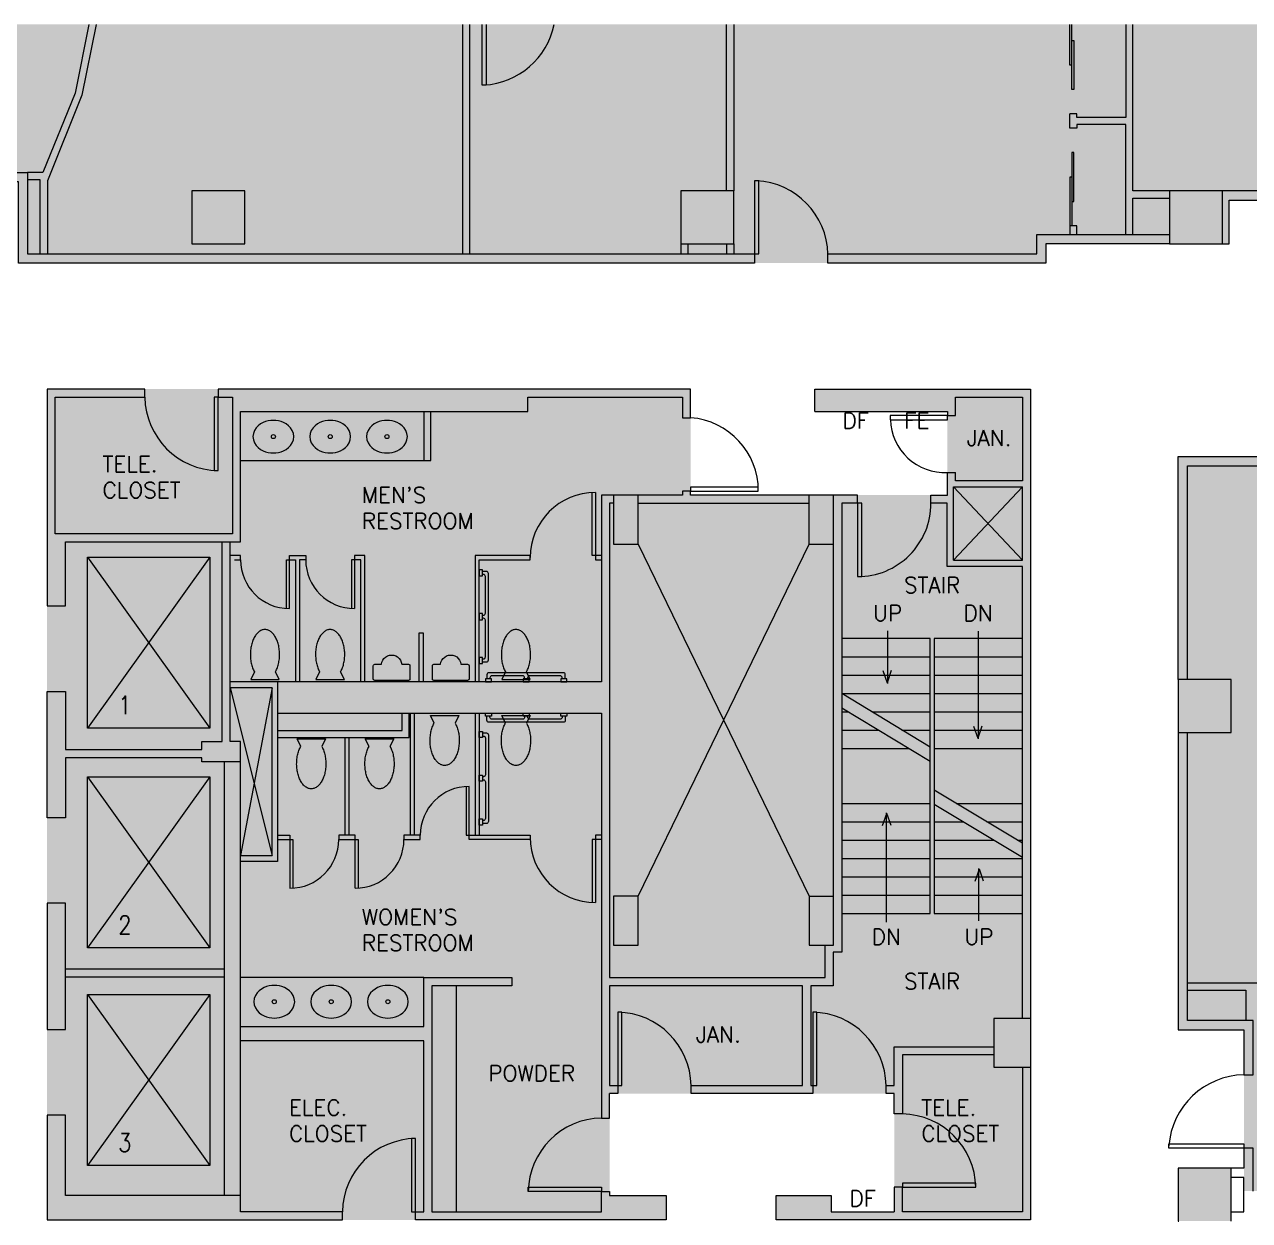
# Model space of a CAD drawing. Header units: inches. Extents: x -1086 to 2773, y -541 to 533.
# Drawn here: x -202 to 399, y -54 to 533 of the extents above; entities that cross this region are included whole.
import ezdxf

# ---------------------------------------------------------------- set-up
doc = ezdxf.new("R2010")
doc.units = ezdxf.units.IN
doc.header["$MEASUREMENT"] = 0
for name, color, linetype, lineweight in [('A-DETL-GENF', 92, 'Continuous', 9), ('Bb-col', 7, 'Continuous', 9), ('Bb-cor', 7, 'Continuous', 9), ('Bb-dmiz', 7, 'Continuous', 9), ('Bb-drs', 7, 'Continuous', 9), ('Bb-fix', 7, 'Continuous', 9), ('BB-Wall', 7, 'Continuous', 9), ('CAD background - for revit_dwg _2_', 8, 'Continuous', 9), ('I-ANNO-TEXT-EXST', 7, 'Continuous', 9)]:
    doc.layers.add(name, color=color, linetype=linetype, lineweight=lineweight)
doc.styles.add('ROMANS', font='romans__.ttf', dxfattribs={"height": 7.771445})
doc.styles.add('ROMANS_1', font='romans__.ttf', dxfattribs={"width": 0.85, "height": 9})
doc.styles.add('ROMANS_2', font='romans__.ttf', dxfattribs={"height": 6})

# ---------------------------------------------------------------- blocks, each defined once
blk = doc.blocks.new('CAD background - for revit_dwg_TOI-P5-1679634-Reflected Ceiling Plan')
at = {"layer": 'Bb-fix', "flags": 128}
blk.add_lwpolyline([(13.95312, 7.097652), (14.59374, 7.035156), (15.218748, 6.957036), (15.82812, 6.86328), (16.437492, 6.738288), (17.03124, 6.59766), (17.625, 6.441408), (18.1875, 6.269532), (18.734376, 6.082032), (19.28124, 5.878908), (19.796868, 5.644536), (20.281248, 5.410152), (20.765616, 5.160156), (21.203124, 4.894536), (21.64062, 4.597656), (22.031244, 4.316412), (22.406244, 4.003908), (22.749996, 3.691404), (23.0625, 3.363288), (23.359368, 3.019536), (23.609376, 2.675784), (23.828124, 2.332032), (24.031248, 1.972656), (24.1875, 1.597656), (24.312492, 1.23828), (24.406248, 0.86328), (24.468744, 0.48828), (24.499992, 0.11328), (24.499992, -0.238284), (24.45312, -0.613284), (24.375, -0.988284), (24.281244, -1.363284), (24.140616, -1.72266), (23.96874, -2.082036), (23.765616, -2.4414), (23.531244, -2.800776), (23.265624, -3.144528), (22.968744, -3.472656), (22.640616, -3.800784), (22.28124, -4.113276), (21.90624, -4.410156), (21.499992, -4.707036), (21.062496, -4.972656), (20.609376, -5.238276), (20.124996, -5.488284), (19.624992, -5.722656), (19.09374, -5.941404), (18.5625, -6.144528), (18, -6.332028), (17.421876, -6.503904), (16.84374, -6.644532), (16.234368, -6.78516), (15.624996, -6.894528), (15, -6.988284), (14.374992, -7.066404), (13.749996, -7.113276), (13.109376, -7.16016), (12.468744, -7.175784), (11.828124, -7.16016), (11.187492, -7.144524), (10.546872, -7.097652), (9.90624, -7.035156), (9.281244, -6.957036), (8.671872, -6.86328), (8.0625, -6.738276), (7.46874, -6.59766), (6.874992, -6.441408), (6.312492, -6.269532), (5.765616, -6.082032), (5.21874, -5.878908), (4.703124, -5.644524), (4.218744, -5.410152), (3.703116, -5.144532), (0, -6.988284), (0, 6.988284), (3.703116, 5.128908), (4.374996, 5.488284), (4.875, 5.722656), (5.40624, 5.941404), (5.937492, 6.144528), (6.499992, 6.332028), (7.078116, 6.503904), (7.65624, 6.644532), (8.265624, 6.78516), (8.874996, 6.894528), (9.499992, 6.988284), (10.125, 7.066404), (10.749996, 7.113288), (11.390616, 7.16016), (12.031248, 7.175784), (12.671868, 7.16016), (13.3125, 7.144536)], close=True, dxfattribs=at)
blk = doc.blocks.new('CAD background - for revit_dwg_TOI-P5-1679635-Reflected Ceiling Plan')
at = {"layer": 'Bb-fix', "flags": 128}
blk.add_lwpolyline([(13.95312, 7.097652), (14.59374, 7.035156), (15.218748, 6.957036), (15.82812, 6.86328), (16.437492, 6.738288), (17.03124, 6.59766), (17.625, 6.441408), (18.1875, 6.269532), (18.734376, 6.082032), (19.28124, 5.878908), (19.796868, 5.644536), (20.281248, 5.410152), (20.765616, 5.160156), (21.203124, 4.894536), (21.64062, 4.597656), (22.031244, 4.316412), (22.406244, 4.003908), (22.749996, 3.691404), (23.0625, 3.363288), (23.359368, 3.019536), (23.609376, 2.675784), (23.828124, 2.332032), (24.031248, 1.972656), (24.1875, 1.597656), (24.312492, 1.23828), (24.406248, 0.86328), (24.468744, 0.48828), (24.499992, 0.11328), (24.499992, -0.238284), (24.45312, -0.613284), (24.375, -0.988284), (24.281244, -1.363284), (24.140616, -1.72266), (23.96874, -2.082036), (23.765616, -2.4414), (23.531244, -2.800776), (23.265624, -3.144528), (22.968744, -3.472656), (22.640616, -3.800784), (22.28124, -4.113276), (21.90624, -4.410156), (21.499992, -4.707036), (21.062496, -4.972656), (20.609376, -5.238276), (20.124996, -5.488284), (19.624992, -5.722656), (19.09374, -5.941404), (18.5625, -6.144528), (18, -6.332028), (17.421876, -6.503904), (16.84374, -6.644532), (16.234368, -6.78516), (15.624996, -6.894528), (15, -6.988284), (14.374992, -7.066404), (13.749996, -7.113276), (13.109376, -7.16016), (12.468744, -7.175784), (11.828124, -7.16016), (11.187492, -7.144524), (10.546872, -7.097652), (9.90624, -7.035156), (9.281244, -6.957036), (8.671872, -6.86328), (8.0625, -6.738276), (7.46874, -6.59766), (6.874992, -6.441408), (6.312492, -6.269532), (5.765616, -6.082032), (5.21874, -5.878908), (4.703124, -5.644524), (4.218744, -5.410152), (3.703116, -5.144532), (0, -6.988284), (0, 6.988284), (3.703116, 5.128908), (4.374996, 5.488284), (4.875, 5.722656), (5.40624, 5.941404), (5.937492, 6.144528), (6.499992, 6.332028), (7.078116, 6.503904), (7.65624, 6.644532), (8.265624, 6.78516), (8.874996, 6.894528), (9.499992, 6.988284), (10.125, 7.066404), (10.749996, 7.113288), (11.390616, 7.16016), (12.031248, 7.175784), (12.671868, 7.16016), (13.3125, 7.144536)], close=True, dxfattribs=at)
blk = doc.blocks.new('CAD background - for revit_dwg_URN-P1-1679636-Reflected Ceiling Plan')
at = {"layer": 'Bb-fix', "flags": 128}
for points in [[(9.023436, 4.777338), (9.984372, 4.347654), (10.828128, 3.73047), (11.531256, 2.957022), (12.062496, 2.050782), (12.390624, 1.050774), (12.500004, 0.011718), (12.390624, -1.02735), (12.07812, -2.027346), (11.554692, -2.933598), (10.859376, -3.714846), (10.01562, -4.339842), (9.054684, -4.769538), (8.000004, -4.996098), (8.000004, -8.246094), (7.898436, -8.613282), (7.625004, -8.894538), (7.250004, -8.996094), (0.742188, -8.996094), (0.367188, -8.886726), (0.093744, -8.613282), (0, -8.246094), (0, 8.246094), (0.093744, 8.613282)], [(0.093744, 8.613282), (0.367188, 8.886714), (0.742188, 8.988282), (7.242192, 8.988282), (7.60938, 8.886714), (7.890624, 8.613282), (8.000004, 8.238282), (8.000004, 4.996086), (9.023436, 4.777338)]]:
    blk.add_lwpolyline(points, dxfattribs=at)
blk = doc.blocks.new('CAD background - for revit_dwg_RAIL-P2-1679637-Reflected Ceiling Plan')
at = {"layer": 'Bb-cor', "flags": 128}
for points in [[(1.5, 42.992196), (1.5, 39.992196), (0, 39.992196), (0, 42.992196)], [(1.5, 21.492192), (1.5, 18.500004), (0, 18.500004), (0, 21.492192)], [(1.5, 0), (1.5, -3), (0, -3), (0, 0)]]:
    blk.add_lwpolyline(points, close=True, dxfattribs=at)
for points in [[(1.5, 42.242196), (3.500004, 42.242196), (3.875004, 42.164064), (4.203132, 41.945316), (4.42188, 41.617188), (4.5, 41.242188), (4.5, -1.249992), (4.42188, -1.624992), (4.203132, -1.95312), (3.875004, -2.171868), (3.500004, -2.25), (1.5, -2.25)], [(1.5, 40.742196), (2.000004, 40.742196), (2.375004, 40.664064), (2.703132, 40.445316), (2.92188, 40.117188), (3, 39.742188), (3, 21.734376), (2.92188, 21.351564), (2.703132, 21.023448), (2.375004, 20.804688), (2.000004, 20.73438), (1.5, 20.742192)], [(1.5, 19.250004), (2.000004, 19.257816), (2.375004, 19.187508), (2.703132, 18.96876), (2.92188, 18.640632), (3, 18.25782), (3, 0.250008), (2.92188, -0.124992), (2.703132, -0.45312), (2.375004, -0.671868), (2.000004, -0.75), (1.5, -0.75)]]:
    blk.add_lwpolyline(points, dxfattribs=at)
blk = doc.blocks.new('CAD background - for revit_dwg_RAIL-P1-1679638-Reflected Ceiling Plan')
at = {"layer": 'Bb-cor', "flags": 128}
for points in [[(1.5, 39.992196), (1.5, 36.992196), (0, 36.992196), (0, 39.992196)], [(1.5, 21.492192), (1.5, 18.500004), (0, 18.500004), (0, 21.492192)], [(1.5, 3), (1.5, 0), (0, 0), (0, 3)]]:
    blk.add_lwpolyline(points, close=True, dxfattribs=at)
for points in [[(1.5, 39.242196), (3.500004, 39.242196), (3.875004, 39.164064), (4.203132, 38.945316), (4.42188, 38.617188), (4.5, 38.242188), (4.5, 1.750008), (4.42188, 1.375008), (4.203132, 1.04688), (3.875004, 0.828132), (3.500004, 0.75), (1.5, 0.75)], [(1.5, 37.742196), (2.000004, 37.742196), (2.375004, 37.664064), (2.703132, 37.445316), (2.92188, 37.117188), (3, 36.742188), (3, 21.734376), (2.92188, 21.351564), (2.703132, 21.023448), (2.375004, 20.804688), (2.000004, 20.73438), (1.5, 20.742192)], [(1.5, 19.250004), (2.000004, 19.257816), (2.375004, 19.187508), (2.703132, 18.96876), (2.92188, 18.640632), (3, 18.25782), (3, 3.250008), (2.92188, 2.875008), (2.703132, 2.54688), (2.375004, 2.328132), (2.000004, 2.25), (1.5, 2.25)]]:
    blk.add_lwpolyline(points, dxfattribs=at)
blk = doc.blocks.new('CAD background - for revit_dwg_RAIL-P1-1679639-Reflected Ceiling Plan')
at = {"layer": 'Bb-cor', "flags": 128}
for points in [[(1.5, 39.992196), (1.5, 36.992196), (0, 36.992196), (0, 39.992196)], [(1.5, 21.492192), (1.5, 18.500004), (0, 18.500004), (0, 21.492192)], [(1.5, 3), (1.5, 0), (0, 0), (0, 3)]]:
    blk.add_lwpolyline(points, close=True, dxfattribs=at)
for points in [[(1.5, 39.242196), (3.500004, 39.242196), (3.875004, 39.164064), (4.203132, 38.945316), (4.42188, 38.617188), (4.5, 38.242188), (4.5, 1.750008), (4.42188, 1.375008), (4.203132, 1.04688), (3.875004, 0.828132), (3.500004, 0.75), (1.5, 0.75)], [(1.5, 37.742196), (2.000004, 37.742196), (2.375004, 37.664064), (2.703132, 37.445316), (2.92188, 37.117188), (3, 36.742188), (3, 21.734376), (2.92188, 21.351564), (2.703132, 21.023448), (2.375004, 20.804688), (2.000004, 20.73438), (1.5, 20.742192)], [(1.5, 19.250004), (2.000004, 19.257816), (2.375004, 19.187508), (2.703132, 18.96876), (2.92188, 18.640632), (3, 18.25782), (3, 3.250008), (2.92188, 2.875008), (2.703132, 2.54688), (2.375004, 2.328132), (2.000004, 2.25), (1.5, 2.25)]]:
    blk.add_lwpolyline(points, dxfattribs=at)
blk = doc.blocks.new('CAD background - for revit_dwg_RAIL-P2-1679640-Reflected Ceiling Plan')
at = {"layer": 'Bb-cor', "flags": 128}
for points in [[(1.5, 42.992196), (1.5, 39.992196), (0, 39.992196), (0, 42.992196)], [(1.5, 21.492192), (1.5, 18.500004), (0, 18.500004), (0, 21.492192)], [(1.5, 0), (1.5, -3), (0, -3), (0, 0)]]:
    blk.add_lwpolyline(points, close=True, dxfattribs=at)
for points in [[(1.5, 42.242196), (3.500004, 42.242196), (3.875004, 42.164064), (4.203132, 41.945316), (4.42188, 41.617188), (4.5, 41.242188), (4.5, -1.249992), (4.42188, -1.624992), (4.203132, -1.95312), (3.875004, -2.171868), (3.500004, -2.25), (1.5, -2.25)], [(1.5, 40.742196), (2.000004, 40.742196), (2.375004, 40.664064), (2.703132, 40.445316), (2.92188, 40.117188), (3, 39.742188), (3, 21.734376), (2.92188, 21.351564), (2.703132, 21.023448), (2.375004, 20.804688), (2.000004, 20.73438), (1.5, 20.742192)], [(1.5, 19.250004), (2.000004, 19.257816), (2.375004, 19.187508), (2.703132, 18.96876), (2.92188, 18.640632), (3, 18.25782), (3, 0.250008), (2.92188, -0.124992), (2.703132, -0.45312), (2.375004, -0.671868), (2.000004, -0.75), (1.5, -0.75)]]:
    blk.add_lwpolyline(points, dxfattribs=at)
blk = doc.blocks.new('CAD background - for revit_dwg _2_-1679633-Reflected Ceiling Plan')
at = {"lineweight": 9}
h = blk.add_hatch(color=256, dxfattribs=at)
h.paths.add_polyline_path([(1945.84, 5), (1953.5, 5), (1953.5, 38), (1925.5, 38), (1925.5, 5), (1929, 5)], flags=0)
h.paths.add_polyline_path([(1709.63, 5), (1713.13, 5), (1713.13, 38), (1685.5, 38), (1685.5, 5), (1709.56, 5)], flags=0)
h.paths.add_polyline_path([(245.5, 5), (273.5, 5), (273.5, 38), (245.5, 38)], flags=0)
h.paths.add_polyline_path([(485.5, 5), (513.5, 5), (513.5, 38), (485.5, 38)], flags=0)
h.paths.add_polyline_path([(1469.75, 5), (1473.25, 5), (1473.25, 38), (1445.5, 38), (1445.5, 5), (1469.56, 5)], flags=0)
h.paths.add_polyline_path([(2166, 5), (2194, 5), (2194, 33), (2166, 33), (2166, 23.5)], flags=0)
h.paths.add_polyline_path([(725.5, 5), (753.5, 5), (753.5, 38), (725.5, 38)], flags=0)
h.paths.add_polyline_path([(1233.5, 5), (1233.5, 38), (1205.5, 38), (1205.5, 5), (1230, 5)], flags=0)
h.paths.add_polyline_path([(965.5, 5), (993.5, 5), (993.5, 38), (965.5, 38), (965.5, 31.17)], flags=0)
h.paths.add_polyline_path([(751.5, 245), (751.5, 250), (755, 250), (755, 275.5), (726.5, 275.5), (726.5, 245)], flags=0)
h.paths.add_polyline_path([(38, 245.5), (38, 273.5), (5, 273.5), (5, 245.5)], flags=0)
h.paths.add_polyline_path([(2161, 245.5), (2194, 245.5), (2194, 273.5), (2161, 273.5), (2161, 257.78)], flags=0)
h.paths.add_polyline_path([(1945.84, 246.5), (1952.5, 246.5), (1952.5, 272.5), (1891.5, 272.5), (1891.5, 246.5), (1920.75, 246.5)], flags=0)
h.paths.add_polyline_path([(1469, 246.5), (1472.5, 246.5), (1472.5, 272.5), (1446.5, 272.5), (1446.5, 246.5), (1448.25, 246.5)], flags=0)
h.paths.add_polyline_path([(1712.5, 246.5), (1712.5, 272.5), (1686.5, 272.5), (1686.5, 246.5), (1704.75, 246.5)], flags=0)
h.paths.add_polyline_path([(1224.75, 246.5), (1232.5, 246.5), (1232.5, 272.25), (1208.75, 272.25), (1208.75, 246.5)], flags=0)
h.paths.add_polyline_path([(486.5, 246.5), (512.5, 246.5), (512.5, 272.5), (486.5, 272.5)], flags=0)
h.paths.add_polyline_path([(1017.56, 250), (1022, 250), (1022, 272.5), (970, 272.5), (970, 250)], flags=0)
h.paths.add_polyline_path([(2194, 485.5), (2194, 513.5), (2161, 513.5), (2161, 485.5)], flags=0)
h.paths.add_polyline_path([(38, 485.5), (38, 513.5), (5, 513.5), (5, 485.5)], flags=0)
h.paths.add_polyline_path([(730, 486.5), (752.5, 486.5), (752.5, 512.5), (726.5, 512.5), (726.5, 486.5)], flags=0)
h.paths.add_polyline_path([(1686.5, 486.5), (1712.5, 486.5), (1712.5, 512.5), (1686.5, 512.5), (1686.5, 495.61)], flags=0)
h.paths.add_polyline_path([(246.5, 486.5), (272.5, 486.5), (272.5, 512.5), (246.5, 512.5)], flags=0)
h.paths.add_polyline_path([(1942.56, 486.5), (1952.5, 486.5), (1952.5, 512.5), (1926.5, 512.5), (1926.5, 486.5)], flags=0)
h.paths.add_polyline_path([(1472.5, 486.5), (1476.77, 486.5), (1476.77, 512.5), (1450.77, 512.5), (1450.77, 486.5), (1457.39, 486.5)], flags=0)
h.paths.add_polyline_path([(486.5, 486.5), (512.5, 486.5), (512.5, 512.5), (486.5, 512.5)], flags=0)
h.paths.add_polyline_path([(38, 725.5), (38, 753.5), (5, 753.5), (5, 725.5)], flags=0)
h.paths.add_polyline_path([(2161, 725.5), (2194, 725.5), (2194, 753.5), (2161, 753.5), (2161, 726.5)], flags=0)
h.paths.add_polyline_path([(752.5, 726.5), (752.5, 752.5), (726.5, 752.5), (726.5, 726.5)], flags=0)
h.paths.add_polyline_path([(1952.5, 726.5), (1952.5, 752.5), (1926.5, 752.5), (1926.5, 726.5)], flags=0)
h.paths.add_polyline_path([(1450.77, 726.5), (1476.77, 726.5), (1476.77, 752.5), (1450.77, 752.5)], flags=0)
h.paths.add_polyline_path([(1686.5, 726.5), (1712.5, 726.5), (1712.5, 752.5), (1686.5, 752.5)], flags=0)
h.paths.add_polyline_path([(272.5, 726.5), (272.5, 752.5), (246.5, 752.5), (246.5, 726.5)], flags=0)
h.paths.add_polyline_path([(512.5, 726.5), (512.5, 752.5), (486.5, 752.5), (486.5, 726.5)], flags=0)
h.paths.add_polyline_path([(2161, 965.5), (2194, 965.5), (2194, 993.5), (2161, 993.5), (2161, 988)], flags=0)
h.paths.add_polyline_path([(5, 965.5), (38, 965.5), (38, 993.5), (5, 993.5)], flags=0)
h.paths.add_polyline_path([(752.5, 966.5), (752.5, 992.5), (728.81, 992.5), (728.81, 966.5)], flags=0)
h.paths.add_polyline_path([(1206.5, 966.5), (1232.5, 966.5), (1232.5, 992.5), (1206.5, 992.5), (1206.5, 977.34)], flags=0)
h.paths.add_polyline_path([(246.5, 966.5), (272.5, 966.5), (272.5, 992.5), (246.5, 992.5)], flags=0)
h.paths.add_polyline_path([(1952.5, 966.5), (1952.5, 992.5), (1926.5, 992.5), (1926.5, 966.5)], flags=0)
h.paths.add_polyline_path([(1686.5, 966.5), (1712.5, 966.5), (1712.5, 992.5), (1686.5, 992.5), (1686.5, 988)], flags=0)
h.paths.add_polyline_path([(1472.5, 966.5), (1472.5, 992.5), (1446.5, 992.5), (1446.5, 966.5), (1450.77, 966.5)], flags=0)
h.paths.add_polyline_path([(992.5, 966.5), (992.5, 992.5), (966.5, 992.5), (966.5, 966.5)], flags=0)
h.paths.add_polyline_path([(512.5, 966.5), (512.5, 992.5), (486.5, 992.5), (486.5, 966.5)], flags=0)
at = {"layer": 'Bb-col', "flags": 128}
for points in [[(992.5, 966.5), (992.5, 992.5), (966.5, 992.5), (966.5, 966.5)], [(1232.5, 966.5), (1232.5, 992.5), (1206.5, 992.5), (1206.5, 966.5)], [(1472.5, 966.5), (1472.5, 992.5), (1446.5, 992.5), (1446.5, 966.5)], [(1476.77, 726.5), (1476.77, 752.5), (1450.77, 752.5), (1450.77, 726.5)]]:
    blk.add_lwpolyline(points, close=True, dxfattribs=at)
blk.add_lwpolyline([(1476.77, 486.5), (1476.77, 512.5), (1450.77, 512.5), (1450.77, 486.5), (1451.02, 486.5)], dxfattribs=at)
at = {"layer": 'Bb-cor'}
for p, q in [((1340.34, 847.13), (1374.34, 811.08)), ((1185.52, 839.06), (1269.52, 839.06)), ((1269.52, 819.06), (1281.52, 819.06)), ((975.27, 812.62), (915.27, 728.62)), ((1308.09, 776.5), (1308.09, 750.62)), ((1352.52, 776.25), (1352.52, 723.37)), ((1285.52, 763.62), (1328.9, 763.62)), ((1330.9, 763.62), (1374.27, 763.62)), ((1285.52, 754.62), (1328.9, 754.62)), ((1330.9, 754.62), (1374.27, 754.62)), ((1330.9, 745.62), (1374.27, 745.62)), ((1073.58, 736), (1073.58, 676)), ((1075.58, 736), (1075.58, 676)), ((1105.58, 736), (1105.58, 676)), ((1107.58, 736), (1107.58, 676)), ((1285.52, 738.62), (1328.9, 712.37)), ((1285.52, 736.62), (1288.59, 736.62)), ((1300.34, 736.62), (1328.9, 736.62)), ((1330.9, 736.62), (1374.27, 736.62)), ((1041.58, 724), (1041.58, 676)), ((1043.58, 724), (1043.58, 676)), ((1285.52, 727.62), (1303.52, 727.62)), ((1315.09, 727.62), (1328.9, 727.62)), ((1330.9, 727.62), (1374.27, 727.62)), ((1285.52, 718.62), (1318.59, 718.62)), ((1330.9, 718.62), (1374.27, 718.62)), ((982.34, 712.12), (982.34, 499.12)), ((975.27, 704.69), (915.27, 620.69)), ((1374.27, 672.19), (1330.9, 698.19)), ((1285.52, 691.62), (1328.9, 691.62)), ((1307.46, 633.31), (1307.46, 687.06)), ((1374.34, 665.12), (1330.9, 691.19)), ((1341.77, 691.62), (1374.27, 691.62)), ((1285.52, 682.62), (1328.9, 682.62)), ((1330.9, 682.62), (1345.27, 682.62)), ((1356.71, 682.62), (1374.27, 682.62)), ((1285.52, 673.62), (1328.9, 673.62)), ((1330.9, 673.62), (1360.09, 673.62)), ((1371.84, 673.62), (1374.27, 673.62)), ((1285.52, 664.62), (1328.9, 664.62)), ((1330.9, 664.62), (1374.27, 664.62)), ((1285.52, 655.62), (1328.9, 655.62)), ((1330.9, 655.62), (1374.27, 655.62)), ((1352.9, 634), (1352.9, 659.75)), ((1285.52, 646.62), (1328.9, 646.62)), ((1330.9, 646.62), (1374.27, 646.62)), ((904.34, 610.45), (982.34, 610.45)), ((904.34, 606.45), (982.34, 606.45)), ((975.27, 597.75), (915.27, 513.75)), ((990.34, 582.12), (1080.34, 582.12))]:
    blk.add_line(p, q, dxfattribs=at)
at = {"layer": 'Bb-cor', "flags": 128}
for points in [[(1211.34, 881.06), (1211.34, 895.12), (979.34, 895.12), (979.34, 891.12), (986.34, 891.12), (986.34, 824.12), (899.34, 824.12), (899.34, 891.12), (943.34, 891.12), (943.34, 895.12), (895.34, 895.12), (895.34, 788.62), (904.34, 788.62), (904.34, 820.12), (990.34, 820.12), (990.34, 884.12), (1131.34, 884.12), (1131.34, 891.12), (1207.34, 891.12), (1207.34, 881.06)], [(985.34, 748.36), (1005.91, 666.12), (1005.91, 748.36)], [(1070.58, 676), (1070.58, 674), (1078.58, 674), (1078.58, 676)], [(1173.52, 646.06), (1173.52, 622.06), (1185.52, 622.06), (1185.52, 646.06)], [(895.34, 580.62), (904.34, 580.62), (904.34, 642.62), (895.34, 642.62)]]:
    blk.add_lwpolyline(points, close=True, dxfattribs=at)
for points in [[(1272.34, 884.12), (1272.34, 895.12), (1378.27, 895.12), (1378.27, 487.12), (1253.34, 487.12), (1253.34, 499.12), (1280.34, 499.12), (1280.34, 491.12), (1311.34, 491.12)], [(1272.34, 884.12), (1337.4, 884.12), (1337.4, 882.12), (1341.4, 882.12), (1341.4, 891.12), (1374.34, 891.12), (1374.34, 850.12), (1341.4, 850.12), (1341.4, 854.12)], [(1080.34, 884.12), (1080.34, 860.12), (1083.84, 860.12), (1083.84, 884.12)], [(1374.34, 586.06), (1374.34, 808.08), (1337.34, 808.08), (1337.34, 839.06), (1329.33, 839.06), (1329.33, 843.06), (1337.4, 843.06), (1337.4, 854.12), (1341.4, 854.12)], [(1293.33, 839.06), (1293.33, 843.06), (1211.34, 843.06), (1211.34, 845.06), (1207.34, 845.06), (1207.34, 843.06), (1167.58, 843.06), (1167.58, 751.36), (985.34, 751.36)], [(1167.58, 813.36), (1163.08, 813.36), (1163.08, 844.36)], [(1164.58, 844.36), (1164.58, 811.36), (1167.58, 811.36)], [(1173.52, 843.06), (1173.52, 819.06), (1185.52, 819.06), (1185.52, 843.06)], [(1185.52, 646.06), (1269.52, 819.06), (1269.52, 843.06)], [(1269.52, 646.06), (1269.52, 622.06), (1281.52, 622.06), (1281.52, 843.06)], [(1340.34, 811.08), (1374.34, 811.08), (1374.34, 847.12), (1340.34, 811.08), (1340.34, 847.13), (1374.34, 847.13)], [(1173.52, 839.06), (1171.58, 839.06), (1171.58, 606.12), (1277.34, 606.12), (1277.34, 622.06)], [(1293.33, 839.06), (1285.52, 839.06), (1285.52, 618.58), (1281.34, 618.58), (1281.34, 602.12), (1270.34, 602.12), (1270.34, 553.12)], [(990.34, 499.12), (904.34, 499.12), (904.34, 538.62), (895.34, 538.62), (895.34, 487.12), (1040.34, 487.12), (1040.34, 491.12), (990.34, 491.12), (990.34, 722.12), (985.34, 722.12), (985.34, 820.12)], [(895.34, 684.62), (895.34, 746.62), (904.34, 746.62), (904.34, 718.12), (971.34, 718.12), (971.34, 722.12), (981.34, 722.12), (981.34, 820.12)], [(1185.52, 819.06), (1269.52, 646.06), (1281.52, 646.06)], [(915.27, 812.62), (975.27, 812.62), (975.27, 728.62), (915.27, 728.62), (915.27, 812.62), (975.27, 728.62)], [(987.34, 811.36), (990.34, 811.36), (990.34, 813.36), (985.34, 813.36)], [(1014.34, 787.36), (1014.34, 813.36), (1022.34, 813.36), (1022.34, 811.36), (1019.34, 811.36), (1019.34, 751.36)], [(1051.34, 751.36), (1051.34, 813.36), (1046.34, 813.36), (1046.34, 787.36)], [(1107.58, 751.36), (1107.58, 811.36), (1132.58, 811.36), (1132.58, 813.36), (1105.58, 813.36), (1105.58, 751.36)], [(1012.84, 787.36), (1012.84, 811.36), (1017.34, 811.36), (1017.34, 751.36)], [(1049.34, 751.36), (1049.34, 811.36), (1044.84, 811.36), (1044.84, 787.36)], [(1078.05, 751.36), (1078.05, 775.36), (1080.05, 775.36), (1080.05, 751.36)], [(1285.52, 637.62), (1328.9, 637.62), (1328.9, 772.62), (1285.52, 772.62)], [(1374.27, 772.62), (1330.9, 772.62), (1330.9, 637.62), (1374.27, 637.62)], [(1008.58, 751.36), (1008.58, 663.12), (990.34, 663.12)], [(1005.87, 748.36), (990.34, 666.12), (1005.91, 666.12)], [(1328.9, 719.25), (1285.52, 745.62), (1328.9, 745.62)], [(1008.58, 736), (1167.58, 736), (1167.58, 537.12), (1171.58, 537.12), (1171.58, 549.12)], [(1008.58, 727.5), (1069.69, 727.5), (1069.69, 736)], [(1008.58, 724), (1073.19, 724), (1073.19, 736)], [(990.34, 712.12), (971.34, 712.12), (971.34, 714.12), (904.34, 714.12), (904.34, 684.62), (895.34, 684.62)], [(915.27, 704.69), (975.27, 704.69), (975.27, 620.69), (915.27, 620.69), (915.27, 704.69), (975.27, 620.69)], [(1101.08, 700), (1101.08, 676), (1132.58, 676), (1132.58, 674), (1102.58, 674), (1102.58, 700)], [(1008.58, 676), (1014.58, 676), (1014.58, 650)], [(1008.58, 674), (1016.08, 674), (1016.08, 650)], [(1046.58, 650), (1046.58, 676), (1038.58, 676), (1038.58, 674), (1048.08, 674), (1048.08, 650)], [(1167.58, 674), (1163.08, 674), (1163.08, 643)], [(1167.58, 676), (1164.58, 676), (1164.58, 643)], [(1080.34, 582.06), (1080.34, 606.12), (1123.58, 606.12), (1123.58, 602.12), (1084.34, 602.12), (1084.34, 491.12), (1167.58, 491.12), (1167.58, 501.12), (1171.58, 501.12), (1171.58, 499.12), (1199.34, 499.12), (1199.34, 487.12), (1076.34, 487.12), (1076.34, 491.12), (1080.34, 491.12), (1080.34, 575.12), (990.34, 575.12)], [(1270.34, 553.12), (1271.34, 553.12), (1271.34, 549.12), (1211.58, 549.12), (1211.58, 553.12), (1266.34, 553.12), (1266.34, 602.12), (1171.58, 602.12), (1171.58, 553.12), (1175.58, 553.12), (1175.58, 549.12), (1171.58, 549.12)], [(915.27, 597.75), (975.27, 597.75), (975.27, 513.75), (915.27, 513.75), (915.27, 597.75), (975.27, 513.75)], [(1378.27, 586.06), (1360.27, 586.06), (1360.27, 562.06), (1378.27, 562.06)], [(1360.27, 568.12), (1315.34, 568.12), (1315.34, 539.12), (1311.34, 539.12), (1311.34, 549.12), (1307.34, 549.12), (1307.34, 553.12), (1311.34, 553.12), (1311.34, 572.12), (1360.27, 572.12)], [(1374.34, 562.12), (1374.34, 491.12), (1315.34, 491.12), (1315.34, 503.12), (1311.34, 503.12), (1311.34, 491.12)]]:
    blk.add_lwpolyline(points, dxfattribs=at)
at = {"layer": 'Bb-cor'}
for centre, radius, start, end in [((1164.58, 812.36), 32, 90, 180), ((1014.34, 811.36), 24, 180, 270), ((1046.34, 811.36), 24, 180, 270), ((1102.58, 676), 24, 90, 180), ((1014.58, 674), 24, 270, 0), ((1046.58, 674), 24, 270, 0), ((1164.58, 675), 32, 180, 270)]:
    blk.add_arc(centre, radius, start, end, dxfattribs=at)
at = {"layer": 'Bb-dmiz', "flags": 128}
blk.add_lwpolyline([(881.31, 957), (881.31, 997), (872.31, 997), (872.31, 961), (874.31, 961), (874.31, 1001.5), (885.81, 1001.5), (885.81, 961.5), (1244.77, 961.5), (1244.77, 997.5), (1242.77, 997.5), (1242.77, 957)], close=True, dxfattribs=at)
for points in [[(1472.5, 966.5), (1475.77, 966.5), (1475.77, 988), (1493.77, 988), (1493.77, 992.5), (1472.5, 992.5)], [(1446.5, 966.5), (1385.77, 966.5), (1385.77, 957), (1278.77, 957), (1278.77, 961.5), (1381.27, 961.5), (1381.27, 971), (1446.5, 971)], [(1450.77, 752.5), (1450.77, 862), (1535.77, 862), (1535.77, 867.85), (1535.77, 865.85), (1499.77, 865.85), (1499.77, 867.85), (1535.77, 867.85)], [(1455.27, 752.5), (1455.27, 857.44), (1540.27, 857.44), (1540.27, 865.85), (1535.77, 865.85)], [(1450.77, 726.5), (1450.77, 580.5), (1483, 580.5), (1483, 558.42), (1487.5, 558.42), (1487.5, 585), (1455.27, 585), (1455.27, 726.5)], [(1487.5, 501.25), (1487.5, 522.42), (1483, 522.42), (1446.12, 522.42), (1446.12, 524.42), (1483, 524.42), (1483, 522.42), (1483, 512.5), (1472.5, 512.5)], [(1476.77, 491), (1483, 491), (1483, 508), (1476.77, 508)]]:
    blk.add_lwpolyline(points, dxfattribs=at)
at = {"layer": 'Bb-dmiz'}
for centre, radius, start, end in [((1241.7, 960.46), 37.09, 1.59943, 86.78671), ((1483.92, 520.52), 37.91, 91.39412, 175.61721)]:
    blk.add_arc(centre, radius, start, end, dxfattribs=at)
at = {"layer": 'Bb-drs', "flags": 128}
for points in [[(977.34, 891.12), (977.34, 855.12), (979.34, 855.12), (979.34, 891.12)], [(1309.4, 880.12), (1337.4, 880.12), (1337.4, 882.12), (1309.4, 882.12)], [(1211.34, 845.06), (1244.58, 845.06), (1244.54, 847.06), (1211.34, 847.06)], [(1293.33, 839.06), (1293.33, 803.06), (1295.33, 803.06), (1295.33, 839.06)], [(1175.58, 589.12), (1175.58, 553.12), (1177.58, 553.12), (1177.58, 589.12)], [(1271.34, 589.12), (1271.34, 553.12), (1273.34, 553.12), (1273.34, 589.12)], [(1074.34, 527.12), (1074.34, 491.12), (1076.34, 491.12), (1076.34, 527.12)], [(1167.58, 501.12), (1131.58, 501.12), (1131.58, 503.12), (1167.58, 503.12)], [(1315.34, 503.12), (1351.34, 503.12), (1351.34, 505.12), (1315.34, 505.12)]]:
    blk.add_lwpolyline(points, close=True, dxfattribs=at)
at = {"layer": 'Bb-drs'}
for centre, radius, start, end in [((980.02, 891.8), 36.69, 181.06173, 268.93827), ((1208.66, 845.24), 35.92, 359.71238, 85.72917), ((1336.3, 881.01), 26.91, 181.89082, 272.35138), ((1293.41, 838.98), 35.92, 269.86661, 0.13339), ((1174.9, 552.45), 36.69, 1.06173, 88.93827), ((1270.66, 552.45), 36.69, 1.06173, 88.93827), ((1168.26, 500.45), 36.69, 91.06173, 178.93827), ((1314.66, 502.45), 36.69, 1.06173, 88.93827), ((1077.02, 490.45), 36.69, 91.06173, 178.93827)]:
    blk.add_arc(centre, radius, start, end, dxfattribs=at)
at = {"layer": 'Bb-fix'}
for p, q in [((990.34, 860.12), (1080.34, 860.12)), ((1080.34, 606.12), (990.34, 606.12)), ((1096.34, 491.12), (1096.34, 602.12))]:
    blk.add_line(p, q, dxfattribs=at)
at = {"layer": 'Bb-fix', "flags": 128}
for points in [[(1005.21, 879.74), (1003.95, 879.54), (1002.69, 879.21), (1001.43, 878.72), (1000.21, 878.05), (999.05, 877.18), (998.01, 876.1), (997.18, 874.81), (996.64, 873.35), (996.44, 871.8), (996.64, 870.24), (997.18, 868.78), (998.01, 867.49), (999.05, 866.42), (1000.21, 865.55), (1001.43, 864.88), (1002.69, 864.38), (1003.95, 864.06), (1005.21, 863.86), (1006.46, 863.8), (1007.72, 863.86), (1008.98, 864.06), (1010.24, 864.38), (1011.49, 864.88), (1012.71, 865.55), (1013.88, 866.42), (1014.92, 867.49), (1015.74, 868.78), (1016.29, 870.24), (1016.49, 871.8), (1016.29, 873.35), (1015.74, 874.81), (1014.92, 876.1), (1013.88, 877.18), (1012.71, 878.05), (1011.49, 878.72), (1010.24, 879.21), (1008.98, 879.54), (1007.72, 879.74), (1006.46, 879.8)], [(1033.14, 879.74), (1031.88, 879.54), (1030.62, 879.21), (1029.36, 878.72), (1028.15, 878.05), (1026.98, 877.18), (1025.94, 876.1), (1025.11, 874.81), (1024.57, 873.35), (1024.37, 871.8), (1024.57, 870.24), (1025.11, 868.78), (1025.94, 867.49), (1026.98, 866.42), (1028.15, 865.55), (1029.36, 864.88), (1030.62, 864.38), (1031.88, 864.06), (1033.14, 863.86), (1034.4, 863.8), (1035.65, 863.86), (1036.91, 864.06), (1038.17, 864.38), (1039.43, 864.88), (1040.65, 865.55), (1041.81, 866.42), (1042.85, 867.49), (1043.68, 868.78), (1044.22, 870.24), (1044.42, 871.8), (1044.22, 873.35), (1043.68, 874.81), (1042.85, 876.1), (1041.81, 877.18), (1040.65, 878.05), (1039.43, 878.72), (1038.17, 879.21), (1036.91, 879.54), (1035.65, 879.74), (1034.4, 879.8)], [(1005.67, 602.2), (1004.41, 602.01), (1003.15, 601.68), (1001.89, 601.18), (1000.67, 600.51), (999.51, 599.65), (998.47, 598.57), (997.64, 597.28), (997.1, 595.82), (996.9, 594.26), (997.1, 592.71), (997.64, 591.25), (998.47, 589.96), (999.51, 588.88), (1000.67, 588.01), (1001.89, 587.34), (1003.15, 586.85), (1004.41, 586.52), (1005.67, 586.33), (1006.92, 586.26), (1008.18, 586.33), (1009.44, 586.52), (1010.7, 586.85), (1011.95, 587.34), (1013.17, 588.01), (1014.34, 588.88), (1015.38, 589.96), (1016.2, 591.25), (1016.75, 592.71), (1016.95, 594.26), (1016.75, 595.82), (1016.2, 597.28), (1015.38, 598.57), (1014.34, 599.65), (1013.17, 600.51), (1011.95, 601.18), (1010.7, 601.68), (1009.44, 602.01), (1008.18, 602.2), (1006.92, 602.26)]]:
    blk.add_lwpolyline(points, close=True, dxfattribs=at)
for points in [[(1060.98, 879.74), (1059.72, 879.54), (1058.46, 879.21), (1057.2, 878.72), (1055.98, 878.05), (1054.82, 877.18), (1053.78, 876.1), (1052.95, 874.81), (1052.4, 873.35), (1052.21, 871.8), (1052.4, 870.24), (1052.95, 868.78), (1053.78, 867.49), (1054.82, 866.42), (1055.98, 865.55), (1057.2, 864.88), (1058.46, 864.38), (1059.72, 864.06), (1060.98, 863.86), (1062.23, 863.8), (1063.49, 863.86), (1064.75, 864.06), (1066.01, 864.38), (1067.26, 864.88), (1068.48, 865.55), (1069.65, 866.42), (1070.69, 867.49)], [(1070.69, 867.49), (1071.51, 868.78), (1072.06, 870.24), (1072.26, 871.8), (1072.06, 873.35), (1071.51, 874.81), (1070.69, 876.1), (1069.65, 877.18), (1068.48, 878.05), (1067.26, 878.72), (1066.01, 879.21), (1064.75, 879.54), (1063.49, 879.74), (1062.23, 879.8), (1060.98, 879.74)], [(1033.6, 602.2), (1032.34, 602.01), (1031.08, 601.68), (1029.82, 601.18), (1028.61, 600.51), (1027.44, 599.65), (1026.4, 598.57), (1025.57, 597.28), (1025.03, 595.82), (1024.83, 594.26), (1025.03, 592.71), (1025.57, 591.25), (1026.4, 589.96), (1027.44, 588.88), (1028.61, 588.01), (1029.82, 587.34), (1031.08, 586.85), (1032.34, 586.52), (1033.6, 586.33), (1034.86, 586.26), (1036.11, 586.33), (1037.37, 586.52), (1038.63, 586.85), (1039.89, 587.34), (1041.11, 588.01), (1042.27, 588.88), (1043.31, 589.96)], [(1043.31, 589.96), (1044.14, 591.25), (1044.68, 592.71), (1044.88, 594.26), (1044.68, 595.82), (1044.14, 597.28), (1043.31, 598.57), (1042.27, 599.65), (1041.11, 600.51), (1039.89, 601.18), (1038.63, 601.68), (1037.37, 602.01), (1036.11, 602.2), (1034.86, 602.26), (1033.6, 602.2)], [(1061.44, 602.2), (1060.18, 602.01), (1058.92, 601.68), (1057.66, 601.18), (1056.44, 600.51), (1055.28, 599.65), (1054.24, 598.57), (1053.41, 597.28), (1052.87, 595.82), (1052.67, 594.26), (1052.87, 592.71), (1053.41, 591.25), (1054.24, 589.96), (1055.28, 588.88), (1056.44, 588.01), (1057.66, 587.34), (1058.92, 586.85), (1060.18, 586.52), (1061.44, 586.33), (1062.69, 586.26), (1063.95, 586.33), (1065.21, 586.52), (1066.47, 586.85), (1067.72, 587.34), (1068.94, 588.01), (1070.11, 588.88), (1071.15, 589.96)], [(1071.15, 589.96), (1071.97, 591.25), (1072.52, 592.71), (1072.72, 594.26), (1072.52, 595.82), (1071.97, 597.28), (1071.15, 598.57), (1070.11, 599.65), (1068.94, 600.51), (1067.72, 601.18), (1066.47, 601.68), (1065.21, 602.01), (1063.95, 602.2), (1062.69, 602.26), (1061.44, 602.2)]]:
    blk.add_lwpolyline(points, dxfattribs=at)
at = {"layer": 'Bb-fix'}
for centre in [(1006.46, 871.8), (1034.4, 871.8), (1062.23, 871.8), (1006.92, 594.26), (1034.86, 594.26), (1062.69, 594.26)]:
    blk.add_circle(centre, 0.984, dxfattribs=at)
at = {"layer": 'BB-Wall'}
for p, q in [((1099.5, 961.5), (1099.5, 1074.22)), ((1103, 961.5), (1103, 1074.22)), ((1229, 992.5), (1229, 1074.22)), ((1232.5, 1074.22), (1232.5, 992.5)), ((1206.5, 966.5), (1206.5, 961.5)), ((1210, 966.5), (1210, 961.5)), ((1229, 966.5), (1229, 961.5)), ((1232.5, 966.5), (1232.5, 961.5))]:
    blk.add_line(p, q, dxfattribs=at)
at = {"layer": 'BB-Wall', "flags": 128}
for points in [[(915.88, 1074.22), (909.13, 1040.51), (893.34, 1001.5), (885.81, 1001.5)], [(919.44, 1074.22), (912.5, 1039.5), (895.5, 997.5), (895.5, 961.5)], [(1111, 1074.22), (1111, 1044.5), (1109, 1044.5), (1109, 1074.22)], [(1425, 1074.22), (1425, 1028.56), (1401, 1028.56), (1401, 1030.31), (1397.5, 1030.31)], [(1398.54, 1054.31), (1397.54, 1054.31), (1397.54, 1074.22)], [(1398.54, 1066.31), (1399.54, 1066.31), (1399.54, 1042.31), (1398.54, 1042.31), (1398.54, 1074.22)], [(1446.5, 992.5), (1428.5, 992.5), (1428.5, 1074.22)], [(1425, 971), (1425, 1025.06), (1401, 1025.06), (1401, 1023.31), (1397.5, 1023.31), (1397.5, 1030.31)], [(1398.54, 987.31), (1399.54, 987.31), (1399.54, 1011.31), (1398.54, 1011.31), (1398.54, 975.31)], [(1398.54, 999.31), (1397.54, 999.31), (1397.54, 975.31), (1397.5, 971)], [(892, 961.5), (892, 998), (885.81, 998)], [(1428.5, 971), (1428.5, 989), (1446.5, 989)], [(1401, 971), (1401, 975.31), (1397.5, 975.31)], [(1688.5, 752.5), (1688.5, 857.65), (1732.65, 857.65), (1732.65, 861.15), (1679, 861.15), (1679, 857.65), (1679, 821.65), (1677, 821.65), (1677, 857.65), (1679, 857.65), (1685, 857.65), (1685, 603.44), (1455.5, 603.44)], [(1455.5, 599.94), (1484, 599.94), (1484, 585)]]:
    blk.add_lwpolyline(points, dxfattribs=at)
at = {"layer": 'BB-Wall'}
blk.add_arc((1107.92, 1081.54), 37.09, 273.21329, 348.60622, dxfattribs=at)
at = {"extrusion": (0, 0, -1), "zscale": -1}
for name, p, rotation in [('CAD background - for revit_dwg_RAIL-P2-1679640-Reflected Ceiling Plan', (-1107.58, 803.36), 180), ('CAD background - for revit_dwg_TOI-P5-1679635-Reflected Ceiling Plan', (-1002.34, 752.55), 90.00000000000001), ('CAD background - for revit_dwg_TOI-P5-1679635-Reflected Ceiling Plan', (-1034.34, 752.55), 90.00000000000001), ('CAD background - for revit_dwg_TOI-P5-1679635-Reflected Ceiling Plan', (-1125.58, 752.55), 90.00000000000001), ('CAD background - for revit_dwg_RAIL-P1-1679639-Reflected Ceiling Plan', (-1110.58, 751.36), 90.00000000000001)]:
    blk.add_blockref(name, p, dxfattribs=dict(at, rotation=rotation))
for name, p, rotation in [('CAD background - for revit_dwg_URN-P1-1679636-Reflected Ceiling Plan', (1064.52, 752.03), 90), ('CAD background - for revit_dwg_URN-P1-1679636-Reflected Ceiling Plan', (1093.54, 752.03), 90), ('CAD background - for revit_dwg_TOI-P5-1679634-Reflected Ceiling Plan', (1090.58, 734.81), 270), ('CAD background - for revit_dwg_RAIL-P1-1679638-Reflected Ceiling Plan', (1110.58, 736), 270), ('CAD background - for revit_dwg_TOI-P5-1679634-Reflected Ceiling Plan', (1125.58, 734.81), 270), ('CAD background - for revit_dwg_TOI-P5-1679634-Reflected Ceiling Plan', (1025.08, 723.34), 270), ('CAD background - for revit_dwg_TOI-P5-1679634-Reflected Ceiling Plan', (1058.58, 723.34), 270)]:
    blk.add_blockref(name, p, dxfattribs=dict(rotation=rotation))
blk.add_blockref('CAD background - for revit_dwg_RAIL-P2-1679637-Reflected Ceiling Plan', (1107.58, 684.01))
at = {"layer": 'Bb-cor', "char_height": 6, "width": 6.29, "attachment_point": 1, "line_spacing_factor": 0.983083, "style": 'ROMANS_2'}
for insert in [(1305.52, 756.88), (1349.98, 729.68)]:
    blk.add_mtext('V', dxfattribs=dict(at, insert=insert))
at = {"layer": 'Bb-cor', "char_height": 6, "width": 6.29, "attachment_point": 1, "rotation": 180, "line_spacing_factor": 0.983083, "style": 'ROMANS_2'}
for insert in [(1309.99, 680.78), (1355.46, 653.44)]:
    blk.add_mtext('V', dxfattribs=dict(at, insert=insert))
at = {"layer": 'I-ANNO-TEXT-EXST', "line_spacing_factor": 0.983083}
for s, insert, char_height, width, attachment_point, style in [('DF', (1292.4, 883.52), 7.771, 17.6198, 2, 'ROMANS'), ('FE', (1322.4, 883.52), 7.771, 16.7673, 2, 'ROMANS'), ('JAN.', (1357.87, 875.02), 7.771, 30.0295, 2, 'ROMANS'), ('TELE.\\PCLOSET', (922.61, 862.13), 7.771, 53.4279, 1, 'ROMANS'), ("MEN'S\\PRESTROOM", (1049.91, 847.01), 7.771, 74.5528, 1, 'ROMANS'), ('STAIR', (1329.93, 802.75), 7.771, 37.6079, 2, 'ROMANS'), ('UP', (1308.09, 789.02), 7.771, 19.4197, 2, 'ROMANS'), ('DN', (1352.52, 789.02), 7.771, 19.4197, 2, 'ROMANS'), ('1', (930.27, 744.42), 9, 8.6667, 1, 'ROMANS_1'), ("WOMEN'S\\PRESTROOM", (1049.91, 639.77), 7.771, 74.5528, 1, 'ROMANS'), ('2', (930.27, 636.48), 9, 8.6667, 1, 'ROMANS_1'), ('DN', (1307.46, 630.02), 7.771, 19.4197, 2, 'ROMANS'), ('UP', (1352.9, 630.02), 7.771, 19.4197, 2, 'ROMANS'), ('STAIR', (1329.93, 608.24), 7.771, 37.6079, 2, 'ROMANS'), ('JAN.', (1224.96, 582.02), 7.771, 30.0295, 2, 'ROMANS'), ('POWDER', (1133.34, 563.02), 7.771, 57.7855, 2, 'ROMANS'), ('ELEC.\\PCLOSET', (1014.15, 546.13), 7.771, 53.4279, 1, 'ROMANS'), ('TELE.\\PCLOSET', (1324.61, 546.13), 7.771, 53.4279, 1, 'ROMANS'), ('3', (930.27, 529.55), 9, 8.6667, 1, 'ROMANS_1'), ('DF', (1295.84, 501.52), 7.771, 17.6198, 2, 'ROMANS')]:
    blk.add_mtext(s, dxfattribs=dict(at, insert=insert, char_height=char_height, width=width, attachment_point=attachment_point, style=style))

msp = doc.modelspace()

# ---------------------------------------------------------------- hatches: boundary and pattern name
at = {"layer": 'A-DETL-GENF'}
h = msp.add_hatch(color=9, dxfattribs=at)
h.paths.add_polyline_path([(-812.96, -536.01), (-600.96, -536.01), (-600.96, -503.01), (-572.96, -503.01), (-572.96, -536.01), (-468.71, -536.01), (-468.71, -231.26), (-359.96, -231.26), (-359.96, -28.51), (-333.96, -28.51), (-333.96, -51.01), (-295.15, -51.01), (-295.15, -7.01), (-291.15, -7.01), (-291.15, 64.99), (-295.15, 64.99), (-295.15, 211.8), (-291.15, 211.8), (-291.15, 247.8), (-295.15, 247.8), (-295.15, 349.8), (-291.15, 349.8), (-291.15, 354.11), (-541.65, 354.11), (-541.65, 415.99), (-417.65, 415.99), (-417.65, 449.99), (-357.65, 449.99), (-357.65, 451.49), (-333.96, 451.49), (-333.96, 425.49), (-357.65, 425.49), (-357.65, 415.99), (-291.15, 415.99), (-291.15, 455.99), (-205.15, 455.99), (-205.15, 415.99), (299.31, 415.99), (299.31, 425.49), (360.04, 425.49), (360.04, 451.49), (386.04, 451.49), (386.04, 425.49), (389.31, 425.49), (389.31, 446.99), (449.31, 446.99), (449.31, 320.99), (364.31, 320.99), (364.31, 211.49), (390.31, 211.49), (390.31, 185.49), (364.31, 185.49), (364.31, 39.49), (396.54, 39.49), (396.54, -39.76), (600.04, -39.76), (600.04, -28.51), (626.04, -28.51), (626.04, -39.76), (840.04, -39.76), (840.04, -28.51), (866.04, -28.51), (866.04, -39.76), (1074.54, -39.76), (1074.54, -27.51), (1107.54, -27.51), (1107.54, 184.49), (1074.54, 184.49), (1074.54, 212.49), (1107.54, 212.49), (1107.54, 424.49), (1074.54, 424.49), (1074.54, 452.49), (1107.54, 452.49), (1107.54, 533.21), (-1081.46, 533.21), (-1081.46, 452.49), (-1048.46, 452.49), (-1048.46, 424.49), (-1081.46, 424.49), (-1081.46, 212.49), (-1048.46, 212.49), (-1048.46, 184.49), (-1081.46, 184.49), (-1081.46, -27.51), (-1048.46, -27.51), (-1048.46, -55.51), (-1081.46, -55.51), (-1081.46, -267.51), (-1048.46, -267.51), (-1048.46, -295.51), (-1081.46, -295.51), (-1081.46, -536.01), (-840.96, -536.01), (-840.96, -503.01), (-812.96, -503.01)], flags=0)
h.paths.add_polyline_path([(-573.96, -294.51), (-599.96, -294.51), (-599.96, -268.51), (-573.96, -268.51), (-573.96, -283.61)], flags=0)
h.paths.add_polyline_path([(-813.96, -54.51), (-839.96, -54.51), (-839.96, -28.51), (-813.96, -28.51)], flags=0)
h.paths.add_polyline_path([(-573.96, -54.51), (-599.96, -54.51), (-599.96, -28.51), (-573.96, -28.51)], flags=0)
h.paths.add_polyline_path([(288.41, -53.89), (291.81, -53.89), (291.81, 354.11), (185.88, 354.11), (185.88, 343.11), (250.94, 343.11), (250.94, 302.05), (124.88, 302.05), (124.88, 354.11), (-191.12, 354.11), (-191.12, -53.89), (112.88, -53.89), (112.88, -41.89), (85.12, -41.89), (85.12, 8.11), (224.88, 8.11), (224.88, -49.89), (193.88, -49.89), (193.88, -41.89), (166.88, -41.89), (166.88, -53.89), (283.54, -53.89)], flags=0)
h.paths.add_polyline_path([(-359.96, 185.49), (-359.96, 211.49), (-333.96, 211.49), (-333.96, 185.49)], flags=0)
h.paths.add_polyline_path([(626.04, 185.49), (600.04, 185.49), (600.04, 211.49), (626.04, 211.49)], flags=0)
h.paths.add_polyline_path([(-839.96, 185.49), (-839.96, 211.49), (-813.96, 211.49), (-813.96, 185.49)], flags=0)
h.paths.add_polyline_path([(866.04, 185.49), (840.04, 185.49), (840.04, 211.49), (866.04, 211.49)], flags=0)
h.paths.add_polyline_path([(-573.96, 185.49), (-599.96, 185.49), (-599.96, 211.49), (-573.96, 211.49)], flags=0)
h.paths.add_polyline_path([(866.04, 425.49), (840.04, 425.49), (840.04, 451.49), (866.04, 451.49), (866.04, 446.99)], flags=0)
h.paths.add_polyline_path([(626.04, 425.49), (600.04, 425.49), (600.04, 451.49), (626.04, 451.49), (626.04, 446.99)], flags=0)
h.paths.add_polyline_path([(-93.96, 425.49), (-119.96, 425.49), (-119.96, 451.49), (-93.96, 451.49), (-93.96, 446.99)], flags=0)
h.paths.add_polyline_path([(146.04, 425.49), (120.04, 425.49), (120.04, 451.49), (146.04, 451.49), (146.04, 434.75)], flags=0)
h.paths.add_polyline_path([(-839.96, 425.49), (-839.96, 451.49), (-813.96, 451.49), (-813.96, 425.49)], flags=0)
h.paths.add_polyline_path([(-599.96, 425.49), (-599.96, 451.49), (-573.96, 451.49), (-573.96, 425.49)], flags=0)

# ---------------------------------------------------------------- block references
at = {"layer": 'CAD background - for revit_dwg _2_', "color": 7}
msp.add_blockref('CAD background - for revit_dwg _2_-1679633-Reflected Ceiling Plan', (-1086.46, -541.01), dxfattribs=at)

doc.saveas('drawing.dxf')
